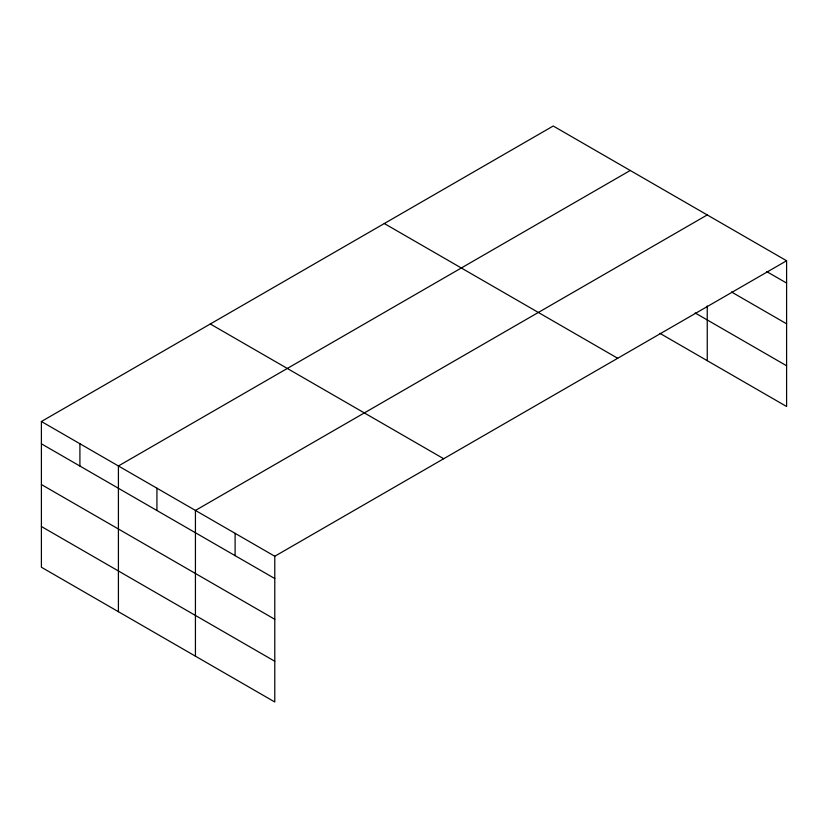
<?xml version="1.0" encoding="UTF-8"?>
<svg xmlns="http://www.w3.org/2000/svg" width="828" height="828" viewBox="0 0 828 828"><rect width="100%" height="100%" fill="white"/><g stroke="black" fill="none" stroke-linecap="round" stroke-linejoin="round"><path stroke-width="1.24" d="M786.6 260.758L553.218 126.011L41.4 421.504L41.4 567.242L274.782 701.989L274.782 556.25L786.6 260.758L786.6 406.496L659.937 333.363M630.232 170.475L118.414 465.967L118.414 611.716M707.247 214.938L195.429 510.441L195.429 656.18M766.759 271.615L786.6 283.062M731.497 291.984L786.6 323.8M695.147 312.963L786.6 365.759M384.316 223.529L617.698 358.265M210.302 323.996L443.684 458.733M41.4 421.504L274.782 556.25M41.4 443.818L274.782 578.555M41.4 484.546L274.782 619.292M41.4 526.515L274.782 661.261M707.247 305.956L707.247 360.677M235.111 533.346L235.111 555.65M156.927 488.199L156.927 510.514M79.912 443.736L79.912 466.05"/></g></svg>
